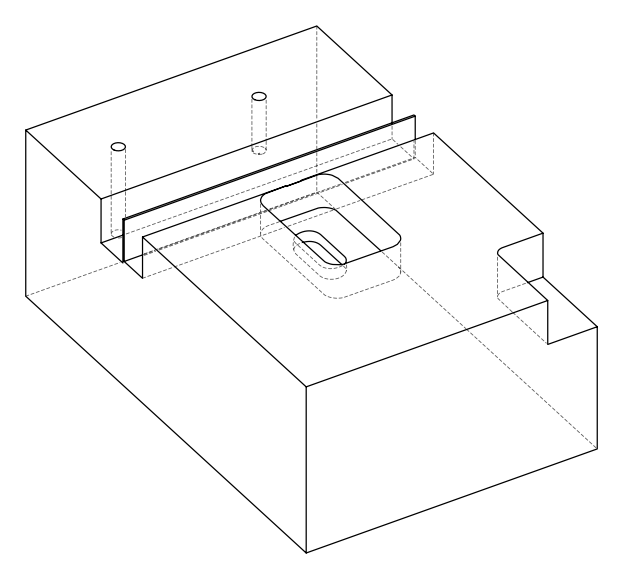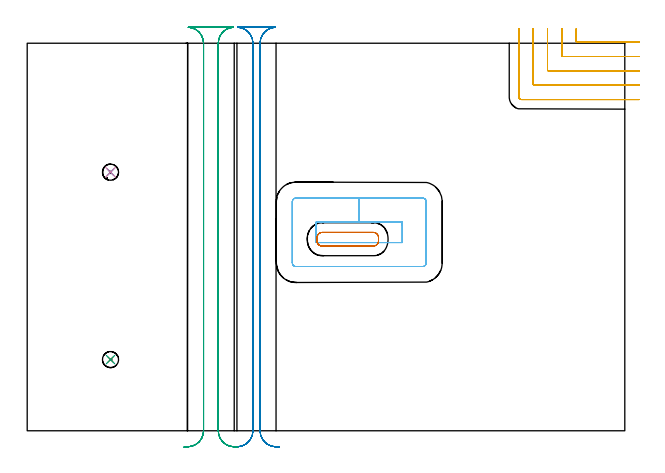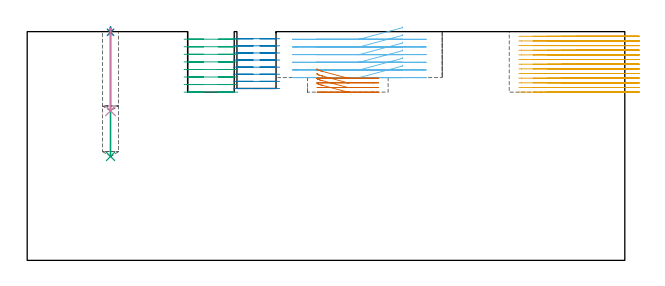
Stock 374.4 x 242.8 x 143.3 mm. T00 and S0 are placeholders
(PLAN: 9 operations, 5 tool changes, 38.4 min)
(1 SPOT_DRILL | STEP1POCKET | NXT0321_9005460120000 | 0.03 min | 1 mm3)
(2 SPOT_DRILL_1 | STEP1POCKET_1 | NXT0321_9005460120000 | 0.03 min | 1 mm3)
(3 DRILL_BLIND_HOLE_INTO_CENTER | STEP1POCKET | UGT0301_214 | 0.32 min | 6076 mm3)
(4 DRILL_BLIND_HOLE_INTO_CENTER_1 | STEP1POCKET_1 | UGT0301_214 | 0.21 min | 3795 mm3)
(5 MILL_CORNER_NOTCH_RECTANGULAR | CORNER_NOTCH_RECTANGULAR | NXT0201_011 | Follow Part, ap 3, ae 75% | 12.42 min | 112874 mm3)
(6 MILL_RECTANGULAR_POCKET | POCKET_RECTANGULAR_STRAIGHT | UGT0201_094 | Follow Part, ap 5, ae 75% | 5.54 min | 184491 mm3)
(7 MILL_RECTANGULAR_POCKET_1 | POCKET_RECTANGULAR_STRAIGHT_1 | NXT0201_011 | Follow Part, ap 3, ae 75% | 1.1 min | 8801 mm3)
(8 MILL_RECTANGULAR_SLOT | SLOT_RECTANGULAR | UGT0201_094 | Follow Part, ap 5, ae 75% | 9.33 min | 211782 mm3)
(9 MILL_RECTANGULAR_SLOT_1 | SLOT_RECTANGULAR_1 | UGT0201_094 | Follow Part, ap 5, ae 75% | 9.41 min | 268739 mm3)
(TOOL NXT0321_9005460120000 | NC Spot Drill, 142deg, 12mm, Carbide, Uncoated | D12 PA142 FL30 Z2)
(TOOL UGT0301_214 | Twist Drill 10.1 mm | D10.1 PA118 FL82 Z2)
(TOOL NXT0201_011 | ENDMILL 12mm [2P460-1200-NA 1630] | D12 FL38 Z6)
(TOOL UGT0201_094 | End mill 20 mm | D20 FL38 Z4)
(OP 1 SPOT_DRILL)
G17 G21 G94 G90
T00 M6
G54
G17 G0 G90 X52.2 Y44.6 S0 M3
G43 Z153.3 H0
G94 G81 G98 Z142.865 F250. R146.3
G80
M5
M2
(OP 2 SPOT_DRILL_1)
G17 G21 G94 G90
T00 M6
G54
G17 G0 G90 X52.2 Y162. S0 M3
G43 Z153.3 H0
G94 G81 G98 Z142.865 F250. R146.3
G80
M5
M2
(OP 3 DRILL_BLIND_HOLE_INTO_CENTER)
G17 G21 G94 G90
T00 M6
G54
G17 G0 G90 X52.2 Y44.6 S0 M3
G43 Z153.3 H0
G94 G81 G98 Z65.1 F250. R145.3
G80
M5
M2
(OP 4 DRILL_BLIND_HOLE_INTO_CENTER_1)
G17 G21 G94 G90
T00 M6
G54
G17 G0 G90 X52.2 Y162. S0 M3
G43 Z153.3 H0
G94 G81 G98 Z93.7 F250. R145.3
G80
M5
M2
(OP 5 MILL_CORNER_NOTCH_RECTANGULAR)
G17 G21 G94 G90
T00 M6
G54
G17 G0 G90 X344. Y251.8 S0 M3
G43 Z153.3 H1
Z140.385
G94 G1 Y248.8 F250.
Y244.096 F500.
G3 X344.596 Y243.5 R0.6
G1 X380.359
X383.359 F250.
G0 Z153.3
X335. Y251.8
Z140.385
G1 Y248.8
Y235.096 F500.
G3 X335.596 Y234.5 R0.6
G1 X380.4
X383.4 F250.
G0 Z153.3
X326. Y251.8
Z140.385
G1 Y248.8
Y226.096 F500.
G3 X326.596 Y225.5 R0.6
G1 X380.4
X383.4 F250.
G0 Z153.3
X317. Y251.8
Z140.385
G1 Y248.8
Y217.097 F500.
G3 X317.597 Y216.5 R0.6
G1 X380.4
X383.4 F250.
G0 Z153.3
X308. Y251.8
Z140.385
G1 Y248.8
Y209.1 F500.
G3 X309.6 Y207.5 R1.6
G1 X380.4
X383.4 F250.
G0 Z153.3
X344. Y251.8
Z137.469
G1 Y248.8
Y244.096 F500.
G3 X344.596 Y243.5 R0.6
G1 X380.359
X383.359 F250.
G0 Z153.3
X335. Y251.8
Z137.469
G1 Y248.8
Y235.096 F500.
G3 X335.596 Y234.5 R0.6
G1 X380.4
X383.4 F250.
G0 Z153.3
X326. Y251.8
Z137.469
G1 Y248.8
Y226.096 F500.
G3 X326.596 Y225.5 R0.6
G1 X380.4
X383.4 F250.
G0 Z153.3
X317. Y251.8
Z137.469
G1 Y248.8
Y217.097 F500.
G3 X317.597 Y216.5 R0.6
G1 X380.4
X383.4 F250.
G0 Z153.3
X308. Y251.8
Z137.469
G1 Y248.8
Y209.1 F500.
G3 X309.6 Y207.5 R1.6
G1 X380.4
X383.4 F250.
G0 Z153.3
X344. Y251.8
Z134.554
G1 Y248.8
Y244.096 F500.
G3 X344.596 Y243.5 R0.6
G1 X380.359
X383.359 F250.
G0 Z153.3
X335. Y251.8
Z134.554
G1 Y248.8
Y235.096 F500.
G3 X335.596 Y234.5 R0.6
G1 X380.4
X383.4 F250.
G0 Z153.3
X326. Y251.8
Z134.554
G1 Y248.8
Y226.096 F500.
G3 X326.596 Y225.5 R0.6
G1 X380.4
X383.4 F250.
G0 Z153.3
X317. Y251.8
Z134.554
G1 Y248.8
Y217.097 F500.
G3 X317.597 Y216.5 R0.6
G1 X380.4
X383.4 F250.
G0 Z153.3
X308. Y251.8
Z134.554
G1 Y248.8
Y209.1 F500.
G3 X309.6 Y207.5 R1.6
G1 X380.4
X383.4 F250.
G0 Z153.3
X344. Y251.8
Z131.638
G1 Y248.8
Y244.096 F500.
G3 X344.596 Y243.5 R0.6
G1 X380.359
X383.359 F250.
G0 Z153.3
X335. Y251.8
Z131.638
G1 Y248.8
Y235.096 F500.
G3 X335.596 Y234.5 R0.6
G1 X380.4
X383.4 F250.
G0 Z153.3
X326. Y251.8
Z131.638
G1 Y248.8
Y226.096 F500.
G3 X326.596 Y225.5 R0.6
G1 X380.4
X383.4 F250.
G0 Z153.3
X317. Y251.8
Z131.638
G1 Y248.8
Y217.097 F500.
G3 X317.597 Y216.5 R0.6
G1 X380.4
X383.4 F250.
G0 Z153.3
X308. Y251.8
Z131.638
G1 Y248.8
Y209.1 F500.
G3 X309.6 Y207.5 R1.6
G1 X380.4
X383.4 F250.
G0 Z153.3
X344. Y251.8
Z128.723
G1 Y248.8
Y244.096 F500.
G3 X344.596 Y243.5 R0.6
G1 X380.359
X383.359 F250.
G0 Z153.3
X335. Y251.8
Z128.723
G1 Y248.8
Y235.096 F500.
G3 X335.596 Y234.5 R0.6
G1 X380.4
X383.4 F250.
G0 Z153.3
X326. Y251.8
Z128.723
G1 Y248.8
Y226.096 F500.
G3 X326.596 Y225.5 R0.6
G1 X380.4
X383.4 F250.
G0 Z153.3
X317. Y251.8
Z128.723
G1 Y248.8
Y217.097 F500.
G3 X317.597 Y216.5 R0.6
G1 X380.4
X383.4 F250.
G0 Z153.3
X308. Y251.8
Z128.723
G1 Y248.8
Y209.1 F500.
G3 X309.6 Y207.5 R1.6
G1 X380.4
X383.4 F250.
G0 Z153.3
X344. Y251.8
Z125.808
G1 Y248.8
Y244.096 F500.
G3 X344.596 Y243.5 R0.6
G1 X380.359
X383.359 F250.
G0 Z153.3
X335. Y251.8
Z125.808
G1 Y248.8
Y235.096 F500.
G3 X335.596 Y234.5 R0.6
G1 X380.4
X383.4 F250.
G0 Z153.3
X326. Y251.8
Z125.808
G1 Y248.8
Y226.096 F500.
G3 X326.596 Y225.5 R0.6
G1 X380.4
X383.4 F250.
G0 Z153.3
X317. Y251.8
Z125.808
G1 Y248.8
Y217.097 F500.
G3 X317.597 Y216.5 R0.6
G1 X380.4
X383.4 F250.
G0 Z153.3
X308. Y251.8
Z125.808
G1 Y248.8
Y209.1 F500.
G3 X309.6 Y207.5 R1.6
G1 X380.4
X383.4 F250.
G0 Z153.3
X344. Y251.8
Z122.892
G1 Y248.8
Y244.096 F500.
G3 X344.596 Y243.5 R0.6
G1 X380.359
X383.359 F250.
G0 Z153.3
X335. Y251.8
Z122.892
G1 Y248.8
Y235.096 F500.
G3 X335.596 Y234.5 R0.6
G1 X380.4
X383.4 F250.
G0 Z153.3
X326. Y251.8
Z122.892
G1 Y248.8
Y226.096 F500.
G3 X326.596 Y225.5 R0.6
G1 X380.4
X383.4 F250.
G0 Z153.3
X317. Y251.8
Z122.892
G1 Y248.8
Y217.097 F500.
G3 X317.597 Y216.5 R0.6
G1 X380.4
X383.4 F250.
G0 Z153.3
X308. Y251.8
Z122.892
G1 Y248.8
Y209.1 F500.
G3 X309.6 Y207.5 R1.6
G1 X380.4
X383.4 F250.
G0 Z153.3
X344. Y251.8
Z119.977
G1 Y248.8
Y244.096 F500.
G3 X344.596 Y243.5 R0.6
G1 X380.359
X383.359 F250.
G0 Z153.3
X335. Y251.8
Z119.977
G1 Y248.8
Y235.096 F500.
G3 X335.596 Y234.5 R0.6
G1 X380.4
X383.4 F250.
G0 Z153.3
X326. Y251.8
Z119.977
G1 Y248.8
Y226.096 F500.
G3 X326.596 Y225.5 R0.6
G1 X380.4
X383.4 F250.
G0 Z153.3
X317. Y251.8
Z119.977
G1 Y248.8
Y217.097 F500.
G3 X317.597 Y216.5 R0.6
G1 X380.4
X383.4 F250.
G0 Z153.3
X308. Y251.8
Z119.977
G1 Y248.8
Y209.1 F500.
G3 X309.6 Y207.5 R1.6
G1 X380.4
X383.4 F250.
G0 Z153.3
X344. Y251.8
Z117.062
G1 Y248.8
Y244.096 F500.
G3 X344.596 Y243.5 R0.6
G1 X380.359
X383.359 F250.
G0 Z153.3
X335. Y251.8
Z117.062
G1 Y248.8
Y235.096 F500.
G3 X335.596 Y234.5 R0.6
G1 X380.4
X383.4 F250.
G0 Z153.3
X326. Y251.8
Z117.062
G1 Y248.8
Y226.096 F500.
G3 X326.596 Y225.5 R0.6
G1 X380.4
X383.4 F250.
G0 Z153.3
X317. Y251.8
Z117.062
G1 Y248.8
Y217.097 F500.
G3 X317.597 Y216.5 R0.6
G1 X380.4
X383.4 F250.
G0 Z153.3
X308. Y251.8
Z117.062
G1 Y248.8
Y209.1 F500.
G3 X309.6 Y207.5 R1.6
G1 X380.4
X383.4 F250.
G0 Z153.3
X344. Y251.8
Z114.146
G1 Y248.8
Y244.096 F500.
G3 X344.596 Y243.5 R0.6
G1 X380.359
X383.359 F250.
G0 Z153.3
X335. Y251.8
Z114.146
G1 Y248.8
Y235.096 F500.
G3 X335.596 Y234.5 R0.6
G1 X380.4
X383.4 F250.
G0 Z153.3
X326. Y251.8
Z114.146
G1 Y248.8
Y226.096 F500.
G3 X326.596 Y225.5 R0.6
G1 X380.4
X383.4 F250.
G0 Z153.3
X317. Y251.8
Z114.146
G1 Y248.8
Y217.097 F500.
G3 X317.597 Y216.5 R0.6
G1 X380.4
X383.4 F250.
G0 Z153.3
X308. Y251.8
Z114.146
G1 Y248.8
Y209.1 F500.
G3 X309.6 Y207.5 R1.6
G1 X380.4
X383.4 F250.
G0 Z153.3
X344. Y251.8
Z111.231
G1 Y248.8
Y244.096 F500.
G3 X344.596 Y243.5 R0.6
G1 X380.359
X383.359 F250.
G0 Z153.3
X335. Y251.8
Z111.231
G1 Y248.8
Y235.096 F500.
G3 X335.596 Y234.5 R0.6
G1 X380.4
X383.4 F250.
G0 Z153.3
X326. Y251.8
Z111.231
G1 Y248.8
Y226.096 F500.
G3 X326.596 Y225.5 R0.6
G1 X380.4
X383.4 F250.
G0 Z153.3
X317. Y251.8
Z111.231
G1 Y248.8
Y217.097 F500.
G3 X317.597 Y216.5 R0.6
G1 X380.4
X383.4 F250.
G0 Z153.3
X308. Y251.8
Z111.231
G1 Y248.8
Y209.1 F500.
G3 X309.6 Y207.5 R1.6
G1 X380.4
X383.4 F250.
G0 Z153.3
X344. Y251.8
Z108.315
G1 Y248.8
Y244.096 F500.
G3 X344.596 Y243.5 R0.6
G1 X380.359
X383.359 F250.
G0 Z153.3
X335. Y251.8
Z108.315
G1 Y248.8
Y235.096 F500.
G3 X335.596 Y234.5 R0.6
G1 X380.4
X383.4 F250.
G0 Z153.3
X326. Y251.8
Z108.315
G1 Y248.8
Y226.096 F500.
G3 X326.596 Y225.5 R0.6
G1 X380.4
X383.4 F250.
G0 Z153.3
X317. Y251.8
Z108.315
G1 Y248.8
Y217.097 F500.
G3 X317.597 Y216.5 R0.6
G1 X380.4
X383.4 F250.
G0 Z153.3
X308. Y251.8
Z108.315
G1 Y248.8
Y209.1 F500.
G3 X309.6 Y207.5 R1.6
G1 X380.4
X383.4 F250.
G0 Z153.3
X344. Y251.8
Z105.4
G1 Y248.8
Y244.096 F500.
G3 X344.596 Y243.5 R0.6
G1 X380.359
X383.359 F250.
G0 Z153.3
X335. Y251.8
Z105.4
G1 Y248.8
Y235.096 F500.
G3 X335.596 Y234.5 R0.6
G1 X380.4
X383.4 F250.
G0 Z153.3
X326. Y251.8
Z105.4
G1 Y248.8
Y226.096 F500.
G3 X326.596 Y225.5 R0.6
G1 X380.4
X383.4 F250.
G0 Z153.3
X317. Y251.8
Z105.4
G1 Y248.8
Y217.097 F500.
G3 X317.597 Y216.5 R0.6
G1 X380.4
X383.4 F250.
G0 Z153.3
X308. Y251.8
Z105.4
G1 Y248.8
Y209.1 F500.
G3 X309.6 Y207.5 R1.6
G1 X380.4
X383.4 F250.
G0 Z153.3
M5
M2
(OP 6 MILL_RECTANGULAR_POCKET)
G17 G21 G94 G90
T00 M6
G54
G17 G0 G90 X235. Y128.64 S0 M3
G43 Z153.3 H0
Z146.3
G94 G1 Y130.8 Z145.721 F250.
X208.05 Z138.5
X181.1 F500.
Y117.9
X235.
Y130.8
X208.05
Y145.8
X168.4
G3 X166.1 Y143.5 R2.3
G1 Y105.2
G3 X168.4 Y102.9 R2.3
G1 X247.7
G3 X250. Y105.2 R2.3
G1 Y143.5
G3 X247.7 Y145.8 R2.3
G1 X208.05
X207.05
G0 X235. Y128.64 Z141.5
G1 Y130.8 Z140.921 F250.
X208.05 Z133.7
X181.1 F500.
Y117.9
X235.
Y130.8
X208.05
Y145.8
X168.4
G3 X166.1 Y143.5 R2.3
G1 Y105.2
G3 X168.4 Y102.9 R2.3
G1 X247.7
G3 X250. Y105.2 R2.3
G1 Y143.5
G3 X247.7 Y145.8 R2.3
G1 X208.05
X207.05
G0 X235. Y128.64 Z136.7
G1 Y130.8 Z136.121 F250.
X208.05 Z128.9
X181.1 F500.
Y117.9
X235.
Y130.8
X208.05
Y145.8
X168.4
G3 X166.1 Y143.5 R2.3
G1 Y105.2
G3 X168.4 Y102.9 R2.3
G1 X247.7
G3 X250. Y105.2 R2.3
G1 Y143.5
G3 X247.7 Y145.8 R2.3
G1 X208.05
X207.05
G0 X235. Y128.64 Z131.9
G1 Y130.8 Z131.321 F250.
X208.05 Z124.1
X181.1 F500.
Y117.9
X235.
Y130.8
X208.05
Y145.8
X168.4
G3 X166.1 Y143.5 R2.3
G1 Y105.2
G3 X168.4 Y102.9 R2.3
G1 X247.7
G3 X250. Y105.2 R2.3
G1 Y143.5
G3 X247.7 Y145.8 R2.3
G1 X208.05
X207.05
G0 X235. Y128.64 Z127.1
G1 Y130.8 Z126.521 F250.
X208.05 Z119.3
X181.1 F500.
Y117.9
X235.
Y130.8
X208.05
Y145.8
X168.4
G3 X166.1 Y143.5 R2.3
G1 Y105.2
G3 X168.4 Y102.9 R2.3
G1 X247.7
G3 X250. Y105.2 R2.3
G1 Y143.5
G3 X247.7 Y145.8 R2.3
G1 X208.05
X207.05
G0 X235. Y128.64 Z122.3
G1 Y130.8 Z121.721 F250.
X208.05 Z114.5
X181.1 F500.
Y117.9
X235.
Y130.8
X208.05
Y145.8
X168.4
G3 X166.1 Y143.5 R2.3
G1 Y105.2
G3 X168.4 Y102.9 R2.3
G1 X247.7
G3 X250. Y105.2 R2.3
G1 Y143.5
G3 X247.7 Y145.8 R2.3
G1 X208.05
X207.05
G0 Z153.3
M5
M2
(OP 7 MILL_RECTANGULAR_POCKET_1)
G17 G21 G94 G90
T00 M6
G54
G17 G0 G90 X181.6 Y119.939 S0 M3
G43 Z153.3 H1
Z120.062
G94 G1 Y119. Z119.81 F250.
Y118.818 Z119.761
X181.662 Y118.34 Z119.632
X181.792 Y117.876 Z119.503
X181.989 Y117.435 Z119.373
X182.248 Y117.028 Z119.244
X182.563 Y116.663 Z119.115
X182.928 Y116.348 Z118.986
X183.335 Y116.089 Z118.856
X183.776 Y115.892 Z118.727
X184.24 Y115.762 Z118.598
X184.718 Y115.7 Z118.469
X184.9 Z118.42
X200.85 Z114.146
X216.8 F500.
G3 X220.1 Y119. R3.3
G1 Y121.
G3 X216.8 Y124.3 R3.3
G1 X184.9
G3 X181.6 Y121. R3.3
G1 Y119.
G3 X184.9 Y115.7 R3.3
G1 X200.85
X201.85
G0 X181.6 Y119.939 Z117.146
G1 Y119. Z116.894 F250.
Y118.818 Z116.846
X181.662 Y118.34 Z116.716
X181.792 Y117.876 Z116.587
X181.989 Y117.435 Z116.458
X182.248 Y117.028 Z116.329
X182.563 Y116.663 Z116.199
X182.928 Y116.348 Z116.07
X183.335 Y116.089 Z115.941
X183.776 Y115.892 Z115.812
X184.24 Y115.762 Z115.682
X184.718 Y115.7 Z115.553
X184.9 Z115.505
X200.85 Z111.231
X216.8 F500.
G3 X220.1 Y119. R3.3
G1 Y121.
G3 X216.8 Y124.3 R3.3
G1 X184.9
G3 X181.6 Y121. R3.3
G1 Y119.
G3 X184.9 Y115.7 R3.3
G1 X200.85
X201.85
G0 X181.6 Y119.939 Z114.231
G1 Y119. Z113.979 F250.
Y118.818 Z113.93
X181.662 Y118.34 Z113.801
X181.792 Y117.876 Z113.672
X181.989 Y117.435 Z113.543
X182.248 Y117.028 Z113.413
X182.563 Y116.663 Z113.284
X182.928 Y116.348 Z113.155
X183.335 Y116.089 Z113.026
X183.776 Y115.892 Z112.896
X184.24 Y115.762 Z112.767
X184.718 Y115.7 Z112.638
X184.9 Z112.589
X200.85 Z108.315
X216.8 F500.
G3 X220.1 Y119. R3.3
G1 Y121.
G3 X216.8 Y124.3 R3.3
G1 X184.9
G3 X181.6 Y121. R3.3
G1 Y119.
G3 X184.9 Y115.7 R3.3
G1 X200.85
X201.85
G0 X181.6 Y119.939 Z111.315
G1 Y119. Z111.064 F250.
Y118.818 Z111.015
X181.662 Y118.34 Z110.886
X181.792 Y117.876 Z110.756
X181.989 Y117.435 Z110.627
X182.248 Y117.028 Z110.498
X182.563 Y116.663 Z110.369
X182.928 Y116.348 Z110.239
X183.335 Y116.089 Z110.11
X183.776 Y115.892 Z109.981
X184.24 Y115.762 Z109.852
X184.718 Y115.7 Z109.722
X184.9 Z109.674
X200.85 Z105.4
X216.8 F500.
G3 X220.1 Y119. R3.3
G1 Y121.
G3 X216.8 Y124.3 R3.3
G1 X184.9
G3 X181.6 Y121. R3.3
G1 Y119.
G3 X184.9 Y115.7 R3.3
G1 X200.85
X201.85
G0 Z153.3
M5
M2
(OP 8 MILL_RECTANGULAR_SLOT)
G17 G21 G94 G90
T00 M6
G54
G17 G0 G90 X158.117 Y-10.202 S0 M3
G43 Z153.3 H0
Z138.85
G94 G1 X155.126 Y-9.97 F250.
G2 X145.9 Y0. R10. F500.
G1 Y242.8
G2 X155.453 Y252.79 R10.
G1 Y252.8
X131.847
Y252.79
G2 X141.4 Y242.8 R10.
G1 Y0.
G2 X132.174 Y-9.97 R10.
G1 X129.183 Y-10.202 F250.
G0 X158.117 Z134.4
G1 X155.126 Y-9.97
G2 X145.9 Y0. R10. F500.
G1 Y242.8
G2 X155.453 Y252.79 R10.
G1 Y252.8
X131.847
Y252.79
G2 X141.4 Y242.8 R10.
G1 Y0.
G2 X132.174 Y-9.97 R10.
G1 X129.183 Y-10.202 F250.
G0 X158.117 Z129.95
G1 X155.126 Y-9.97
G2 X145.9 Y0. R10. F500.
G1 Y242.8
G2 X155.453 Y252.79 R10.
G1 Y252.8
X131.847
Y252.79
G2 X141.4 Y242.8 R10.
G1 Y0.
G2 X132.174 Y-9.97 R10.
G1 X129.183 Y-10.202 F250.
G0 X158.117 Z125.5
G1 X155.126 Y-9.97
G2 X145.9 Y0. R10. F500.
G1 Y242.8
G2 X155.453 Y252.79 R10.
G1 Y252.8
X131.847
Y252.79
G2 X141.4 Y242.8 R10.
G1 Y0.
G2 X132.174 Y-9.97 R10.
G1 X129.183 Y-10.202 F250.
G0 X158.117 Z121.05
G1 X155.126 Y-9.97
G2 X145.9 Y0. R10. F500.
G1 Y242.8
G2 X155.453 Y252.79 R10.
G1 Y252.8
X131.847
Y252.79
G2 X141.4 Y242.8 R10.
G1 Y0.
G2 X132.174 Y-9.97 R10.
G1 X129.183 Y-10.202 F250.
G0 X158.117 Z116.6
G1 X155.126 Y-9.97
G2 X145.9 Y0. R10. F500.
G1 Y242.8
G2 X155.453 Y252.79 R10.
G1 Y252.8
X131.847
Y252.79
G2 X141.4 Y242.8 R10.
G1 Y0.
G2 X132.174 Y-9.97 R10.
G1 X129.183 Y-10.202 F250.
G0 X158.117 Z112.15
G1 X155.126 Y-9.97
G2 X145.9 Y0. R10. F500.
G1 Y242.8
G2 X155.453 Y252.79 R10.
G1 Y252.8
X131.847
Y252.79
G2 X141.4 Y242.8 R10.
G1 Y0.
G2 X132.174 Y-9.97 R10.
G1 X129.183 Y-10.202 F250.
G0 X158.117 Z107.7
G1 X155.126 Y-9.97
G2 X145.9 Y0. R10. F500.
G1 Y242.8
G2 X155.453 Y252.79 R10.
G1 Y252.8
X131.847
Y252.79
G2 X141.4 Y242.8 R10.
G1 Y0.
G2 X132.174 Y-9.97 R10.
G1 X129.183 Y-10.202 F250.
G0 Z153.3
M5
M2
(OP 9 MILL_RECTANGULAR_SLOT_1)
G17 G21 G94 G90
T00 M6
G54
G17 G0 G90 X131.917 Y-10.202 S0 M3
G43 Z153.3 H0
Z138.562
G94 G1 X128.926 Y-9.97 F250.
G2 X119.7 Y0. R10. F500.
G1 Y242.8
G2 X129.253 Y252.79 R10.
G1 Y252.8
X100.947
Y252.79
G2 X110.5 Y242.8 R10.
G1 Y0.
G2 X101.274 Y-9.97 R10.
G1 X98.283 Y-10.202 F250.
G0 X131.917 Z133.825
G1 X128.926 Y-9.97
G2 X119.7 Y0. R10. F500.
G1 Y242.8
G2 X129.253 Y252.79 R10.
G1 Y252.8
X100.947
Y252.79
G2 X110.5 Y242.8 R10.
G1 Y0.
G2 X101.274 Y-9.97 R10.
G1 X98.283 Y-10.202 F250.
G0 X131.917 Z129.087
G1 X128.926 Y-9.97
G2 X119.7 Y0. R10. F500.
G1 Y242.8
G2 X129.253 Y252.79 R10.
G1 Y252.8
X100.947
Y252.79
G2 X110.5 Y242.8 R10.
G1 Y0.
G2 X101.274 Y-9.97 R10.
G1 X98.283 Y-10.202 F250.
G0 X131.917 Z124.35
G1 X128.926 Y-9.97
G2 X119.7 Y0. R10. F500.
G1 Y242.8
G2 X129.253 Y252.79 R10.
G1 Y252.8
X100.947
Y252.79
G2 X110.5 Y242.8 R10.
G1 Y0.
G2 X101.274 Y-9.97 R10.
G1 X98.283 Y-10.202 F250.
G0 X131.917 Z119.612
G1 X128.926 Y-9.97
G2 X119.7 Y0. R10. F500.
G1 Y242.8
G2 X129.253 Y252.79 R10.
G1 Y252.8
X100.947
Y252.79
G2 X110.5 Y242.8 R10.
G1 Y0.
G2 X101.274 Y-9.97 R10.
G1 X98.283 Y-10.202 F250.
G0 X131.917 Z114.875
G1 X128.926 Y-9.97
G2 X119.7 Y0. R10. F500.
G1 Y242.8
G2 X129.253 Y252.79 R10.
G1 Y252.8
X100.947
Y252.79
G2 X110.5 Y242.8 R10.
G1 Y0.
G2 X101.274 Y-9.97 R10.
G1 X98.283 Y-10.202 F250.
G0 X131.917 Z110.137
G1 X128.926 Y-9.97
G2 X119.7 Y0. R10. F500.
G1 Y242.8
G2 X129.253 Y252.79 R10.
G1 Y252.8
X100.947
Y252.79
G2 X110.5 Y242.8 R10.
G1 Y0.
G2 X101.274 Y-9.97 R10.
G1 X98.283 Y-10.202 F250.
G0 X131.917 Z105.4
G1 X128.926 Y-9.97
G2 X119.7 Y0. R10. F500.
G1 Y242.8
G2 X129.253 Y252.79 R10.
G1 Y252.8
X100.947
Y252.79
G2 X110.5 Y242.8 R10.
G1 Y0.
G2 X101.274 Y-9.97 R10.
G1 X98.283 Y-10.202 F250.
G0 Z153.3
M5
M2
